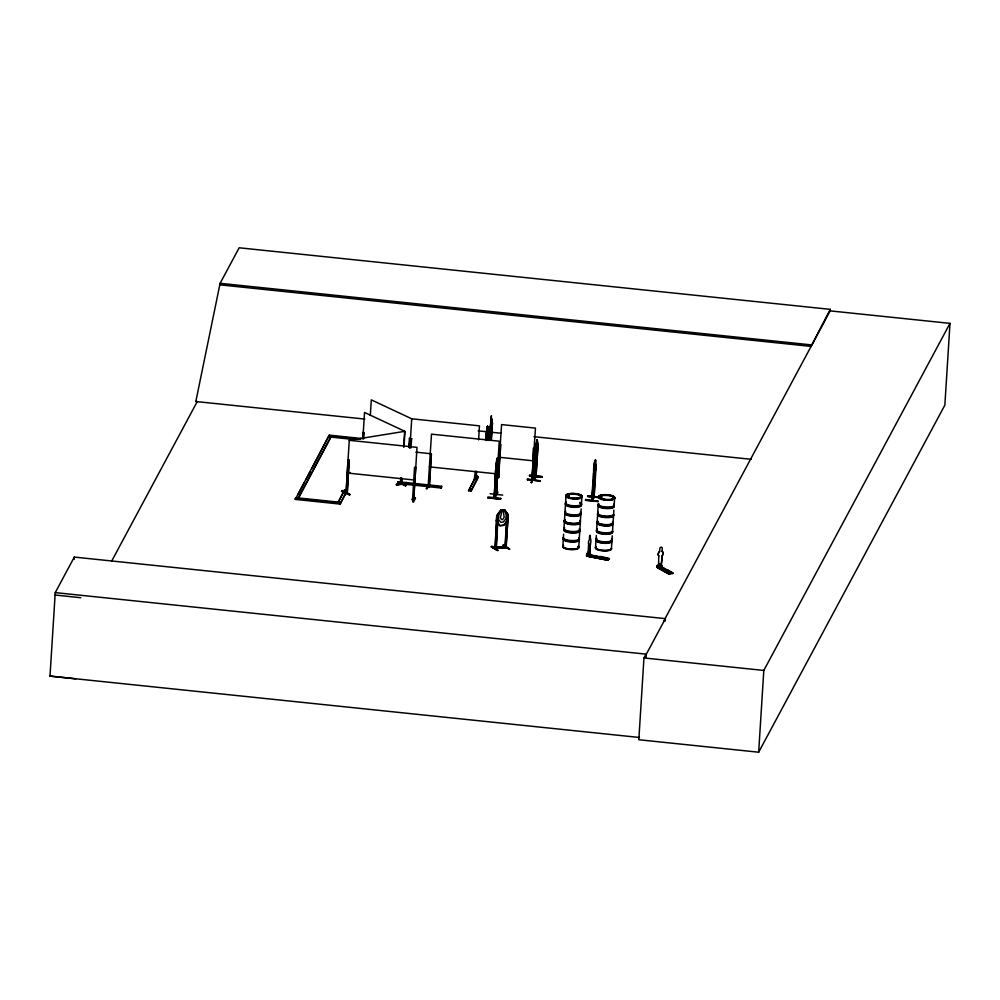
<?xml version="1.0" encoding="UTF-8"?>
<svg xmlns="http://www.w3.org/2000/svg" width="1000" height="1000" viewBox="0 0 1000 1000"><rect width="100%" height="100%" fill="white"/><g stroke="black" fill="none" stroke-linecap="round" stroke-linejoin="round"><path stroke-width="1.5" d="M587.712 553.225L588.112 552.3L587.962 554.688M587.55 552.625C586.688 557.3 588.038 550.925 587.888 553.175M588.075 552.712L588.438 553.275L587.65 552.812M590.425 543.475L589.675 554.175L590.425 543.475A2.862 1.137 -78.6 0 0 590.45 539.338L589.938 535.513M590.45 539.338L590.262 535.337M658.75 555.938L658.838 555.988A2.862 2.325 -60.7 0 1 659.613 551.638L659.525 551.587A2.862 2.325 -60.7 0 0 658.75 555.938L658.587 566.4M487.362 427.5L486.463 436.613L486.362 435.012M491.413 419.95L490.513 429.062L490.412 427.463M495.788 473.988L496.025 476.275L497.088 471.575L497.537 459.087M536.938 441.075L536.175 450.2L537.075 441.087M496.188 465.112L494.137 497.938M497.912 461.213L496.775 461.087L497.987 461.075L497.812 467L495.575 479.688L495.55 470.688L496.163 474.675L496.688 473.288M537.325 444.188L537.212 439.85L535.9 446.925M589.938 535.775L589.212 540.037A2.862 1.137 -78.6 0 0 588.688 544.475L588.275 554.837L589.675 554.175M588.438 554.875L588.688 544.475M75.675 678.825L50 676.1L55.25 592.612L74.312 557.087L665.387 618.65L665.238 621.025L663.85 620.887M74.162 559.475L74.312 557.087M364.837 419.075L195.825 401.525L220.113 283.312L239.175 247.787L830.25 309.35L830.15 310.875L664.587 619.513M347.1 491.025L340.1 504.075L295.275 499.4L329.275 435.138L361.025 438.45M329.275 435.138L311.875 468.475M340.1 504.075L347.163 490L344.688 489.75L338.075 502.075M340.475 503.35L340.55 502.337L295.725 497.663L295.275 499.4M341.587 491.3L342.2 490.525L349.8 494.75L341.587 491.275L349.25 494.775M344.688 489.75L338.013 503.1M403.675 446.925L404.65 431.35L349.263 440.312L346 493.088C344.263 491.087 349.588 491.625 345.838 491.825C349.875 492.013 342.537 491.175 344.762 494.625M348.95 460.037L347.95 460.312L346.188 493.05L346.262 491.863M346.737 491.1L346.712 490.425M347.25 487.05L346.887 492.75L345.925 493.05M347.438 484.05L348.188 472.038M346.375 493.025L347.275 492.875L349.1 460.438M347.175 493.162L349.212 460.163L348.275 460.312M362.55 438.387L363.288 432.325L363.988 432.638L363.6 438.65M362.875 438.925L364.538 412.45L404.963 431.388L403.988 446.962M363.25 438.7L363.625 432.7L362.938 432.388M370.312 415.438L371.3 399.862L411.725 418.8L479.475 425.85L478.587 439.875M406.825 482.587L396.388 484.888L396.438 484.212L406.788 482.512L407.15 483.387L396.812 485.087L396.488 484.288M405.412 485.75L397.762 482.212C397.25 480.5 406.425 483.963 405.412 485.75L405.513 485.625M398.812 483.6L399.263 481.863L441.6 486.275L441.538 487.287L441.15 488.013L398.812 483.6L399.263 481.863M401.037 478.525L400.75 484.25L400.775 478.4M400.962 478.013L400.825 484.212M401.325 477.962C399.05 480.312 402.388 483.413 400.513 482.85M401.3 484.038L401.662 478.338L401.375 484.075L400.513 483.725M402.013 478.275C400.575 481.213 403.013 486.25 400.962 482.425M408.85 447.425L409.425 438.413L411.613 438.787L409.425 438.413M409.312 445.863L409.5 442.863M409.538 447.738L410.112 438.738M409.837 447.812L410.475 438.675M409.9 447.675L411.725 418.8M410.988 447.925L411.613 438.787M412.788 498.625C410.425 501.425 415.875 497.788 412.5 498.638M414.8 497.5L415.462 498.25L413.562 501.962L412.9 501.213L414.875 497.525L412.925 501.213M413.5 500.087L415.763 467.25L414.55 467.25L412.525 499.988L413.725 500.112L417.013 447.362L349.263 440.312M430.238 454.025L431.375 454.137L429.387 487C426.175 486.362 430.075 484.7 427.05 488.638L426.413 488.488M427.05 488.638L428.913 484.3M429 484.25L426.35 488.562M441.15 488.013L441.6 486.275M468.562 490.775L475.25 477.425L477.713 477.675L477.65 478.7L471.037 491.037L468.562 490.775L475.188 478.45L475.05 477.1M471.037 491.037L477.713 477.675M475.462 471.125C472.8 488.162 476.087 471.625 476.225 478.587M475.95 478.6L476.375 477.262M476.613 471.25L476.1 478.575L477.337 476.05M477.287 475.988L477.925 476.737L476.125 479.075M485.65 439.15L486.962 427.537M485.613 440.188L486.175 433.612L486.225 439.9M485.788 439.85L487.5 426.262L487.938 430.325M486.05 440.225L487.225 427.488M487.175 440.012L487.837 430.213M487.612 440.062L488.2 430.712M487.8 439.725L488.387 430.375M489.162 440.425C492.062 406.075 492.212 408.812 489.35 440.087M489.613 440.462L491.275 419.938M489.787 440.138L491.012 419.988M490.737 440.25L491.887 422.663M490.913 439.913L491.213 435.238M491.4 432.125L492.025 422.675M491.175 440.288L492.438 422.825L491.55 418.713M491.35 439.963L492.438 422.825M502.688 495.125L490.062 493.713M491.213 546.788L491.887 546.038L497.825 550.475L491.213 546.763L497.212 550.475M494.925 496.812C492.762 503 498.787 487.3 494.363 497.013M494.65 493.663L495.8 477.475M494.637 498.25L496.788 465.238C494.487 467.612 499.338 447.587 496.025 465.525M495.075 495.725L497.05 491.337L495.25 495.65M495.175 495.562L497.05 491.337L496.975 492.013C500.3 491.075 491.613 501.213 497.625 492M497.325 463.1L496.625 468.188L496.538 466.587M496.875 477.713L495.775 494.963L496.613 494.712L494.55 498.288M496.788 465.238L496.012 465.513L494.087 498.275L496.062 494.625L497.325 474.375M497.525 471.25L497.675 457.85L497.987 461.887M498.375 462.287L496.3 495.037L498.55 461.95M532.288 479.525C530.438 479.588 533.5 479.25 531.987 480.863L535.45 428.113L501.575 424.588L498.137 477.325L498.9 476.025M498.837 477.375L500.325 444.462M496.362 520.925L499.975 525.638L503.638 525.212L507.887 519.825L503.7 525.35L499.837 525.737L496.362 520.925L496.7 515.737L500.812 510.175L504.738 509.825L508.212 514.625M497.188 478.462L499.175 474.7L497.163 478.913M504.9 546.663L494.8 547.337L496.275 547.35L496.2 548.538L498.137 515.837L496.9 515.812L494.938 548.488M496.812 515.775L495.238 548.675L494.925 547.325M500.712 498.288L500.55 499.175L487.85 497.825L500.65 498.888L487.863 497.75L488 496.962L500.688 498.363M503.225 545.575L503.288 544.888L509.837 549.25L503.225 545.575L509.2 549.338M509.3 549.163L503.325 544.913M495.2 548.663L506.25 547.562L506.388 546.325L504.85 547.513L507.125 514.288M507.025 514.8L505.325 547.65M506.112 547.388L506.188 546.2M494.85 548.525L505.988 547.4L508.263 514.825L507.225 514.925M508.15 514.587L506.112 547.562M540.112 481.1L527.5 479.5M527.4 479.85L527.55 478.975L540.212 480.825M529.487 475.95L529.538 475.275L542.25 476.625L542.2 477.275L529.487 475.95L542.312 477.038L529.6 475.688M531.2 482.625L533.475 478.875L531.3 482.55M533.562 448.062L534.2 448L533.562 448.062L532.087 480.675M531.562 482.638L533.225 478.3M533.625 447.938L532.137 480.712M534.462 478.787L533.562 480.262L535.55 447.525L537.35 439.862M535.712 447.537L536.337 447.25L534.1 480.3C535.212 479.462 532.75 478.55 534.4 478.812M536.087 475.788L535.562 475.425L535.325 476.962L536.013 476.987L538.1 443.963L537.212 439.85M535.6 476.625L537.55 443.8L535.45 476.65M538.1 443.963L535.913 477M562.812 546.7L563.288 539.45M563.362 537.938L563.625 534.188M563.938 528.913L564.388 521.675M564.438 520.975L564.913 513.725M564.987 512.212L565.462 504.7M565.55 503.188L566.013 495.95M578.763 547.1L579.225 539.85M579.3 538.337L579.775 530.825M579.862 529.312L580.337 522.075M580.388 521.375L580.837 514.125M580.913 512.612L581.175 508.862M581.487 503.587L581.912 496.788A8 2.387 3.6 0 0 571.125 493.425A8 2.387 3.6 0 0 568.987 497.4A8 2.387 3.6 0 0 581.9 496.65M598.263 501.575L585.55 500.325L585.7 499.475L598.362 501.325M585.55 500.35L585.7 499.462M598.938 497.625L587.638 496.45L587.688 495.763L598.987 496.975M588.112 552.3L587.212 554.975M593.55 473.137C594.012 487.45 592.8 461.087 594.837 461.737M594.837 461.613L591.788 500.788L594.05 496.688M591.95 499.212L592.612 499.325L591.938 500.425C591.388 497.375 595.9 443.638 595.675 464.387L594.062 497.537L596.25 464.462M588.763 554.625L588.675 556.05L590.525 554.987L590.475 553.65M586.712 555.25L588.837 555.688L588.913 554.55M593.875 468.038L594.487 467.75L592.475 500.475M593.462 497.413L595.513 460.363M593.875 477.025L596.075 464.787M595.513 547.95L595.988 540.712M596.075 539.2L596.325 535.438M596.638 530.175L597.087 522.925M597.137 522.225L597.612 514.987M597.688 513.475L598.162 505.962M599.663 556.538L597.8 557.875L599.663 556.538C605.225 556.35 596.638 559.763 601.8 556.962M603.675 557.35L601.812 558.688L603.675 557.35C609.237 557.163 600.65 560.562 605.812 557.775M605.363 559.4L607.225 558.062L609.462 559.012L588.35 554.738M611.462 548.35L611.925 541.112M612 539.6L612.25 535.837M613.038 523.325L612.575 530.575A8.012 2.4 3.6 0 1 603.375 532.675A8.012 2.4 3.6 0 1 597.288 528.975M613.088 522.625L613.538 515.388A8.012 2.4 3.6 0 1 604.338 517.487A8.012 2.4 3.6 0 1 598.25 513.787M613.875 510.112L613.625 513.875A8.037 2.4 3.6 0 1 604.425 515.975A8.037 2.4 3.6 0 1 598.325 512.275M614.188 504.85L614.612 498.05M645.438 655.212L643.962 657.95L638.825 739.737L758.662 752.212L944.85 405.138L950 323.363L830.15 310.875M646.137 657.262L646.325 654.175L665.387 618.65M657.237 565.487C660.375 567.188 656.237 563.962 656.838 567.263L668.725 573.95L672.962 573.425L660.825 566.462L658.375 566.763M657.525 565.45L657.45 566.587L670 573.787L657.9 566.975M659.825 564.012L658.6 564.087L658.35 567.587L662.038 567.137L662.125 565.725L660.638 565.075L660.562 566.213L661.775 566.888L661.85 565.75L660.638 565.075M659.613 551.638L659.8 548.7A1.438 1.163 -60.7 0 1 661.112 547.188A1.438 1.163 -60.7 0 1 662.262 548.4L662.075 551.337A2.862 2.325 -60.7 0 1 662.312 555.575L661.137 566.15L658.45 566.475M660.512 566.812L660.925 565.05M667.225 569.763L663.525 570.487L667.225 569.763C672.55 571.788 657.938 571.087 668.438 570.438M669.5 571.038L665.788 571.775L669.5 571.038C674.825 573.062 660.2 572.362 670.7 571.712M671.5 572.175L667.8 572.9L671.5 572.175L672.712 572.85M758.662 752.212L763.812 670.438L950 323.363M830.25 309.35L811.1 346.4L220.012 284.85M594.312 497.225L592.3 500.825L595.237 461.587L594.325 470.7L594.237 469.1M594.075 496.35L593.85 495.9M566.775 495.938L567.762 495.337M567.7 496.175L567.337 495.438M567.175 495.55L568.775 496L567.888 496.087M568.612 496.163L568.35 495.375M569.25 496.1L568.162 495.588M580.85 496.775C580.55 497.85 580.575 496.887 580.9 496.763M601.087 496.875L599.888 496.737M612.962 498.713L613.95 498.6L612.562 498.462M535.75 446.863L533.862 479.875M497.663 462.488L497.65 458L496.025 470.1M496.35 469.5C498.862 450.825 494.338 492.587 497.337 463.038L496.825 473.425M661.137 566.15L662.225 555.525A2.862 2.325 -60.7 0 0 661.975 551.287L662.075 551.337M496.362 464.913L497.812 457.863M496.875 467.987L496.525 474.375M486.712 440.55L487.488 435.4M495.562 470.7L496.675 464.288M497.337 472.175L496.362 478.6M536.688 441.125L535.575 447.537L536.337 447.25M536.237 455.412L537.362 449.012L535.562 456.662L536.375 455.312M594.388 475.913L595.513 469.513M497.413 466.375L496.35 471.087L496.112 468.8M598.85 557.25L600.75 557.312M660.088 564.812C657.712 564.325 660.85 564.837 658.95 564.775M498.787 475.325L497.762 477.762M658.888 564.738L659.25 564.425M502.088 510.838L500.4 517.675L501.538 519.562L502.788 519.438L504.125 517.3L503.338 510.712L502.163 510.887M589.8 536.062L589.4 537.087M342.075 491.112L349.8 494.75M349.775 494.137L342.175 490.538M665.075 569.975L666.938 570.375L665.062 570.2M607.85 559.763L586.663 555.887L586.638 554.2L609.338 558.775L588.112 555.062M607.362 560.25L609.35 558.488M607.487 559.975L586.388 556.025L607.375 560.225M345.825 492.887L344.837 494.8L344.787 494.175M431.375 454.137L429.1 487L428.113 486.863L431.488 434.15L499.237 441.2L495.875 494.95M412.362 499.95L413.837 499.975M412.85 501.887L414.862 498.025M429.438 486.138L428.3 485.538M475.087 477.137L476.3 477.388M474.812 478.438L476.163 478.438M475.988 478.462L477.262 475.988M476.6 479.125L477.863 476.65M476.65 479.212L477.925 476.712M494.837 493.837L496.613 493.512M495.788 492.738L494.812 492.625L496.062 492.738M428.25 484.837L428.888 484.75L426.975 488.462M500.9 444.525L498.2 477.312M531.287 482.013L533.2 478.25M111.7 561.062L197.237 401.613L195.85 401.475M297.875 494.562L304.513 482.2M305.975 479.462L310.4 471.213M487.638 426.287L486.825 427.525M486.625 433.663L485.838 433.938M490.675 426.112L489.888 426.388M494.363 496.712L494.85 496.775M533.913 479.025L535.45 476.15M533.663 480.25L535.9 476.2M534.1 480.3L536.062 476.637M594.487 467.75L593.713 468.025M593.713 477.163L594.525 475.812M587.638 496.45L599.05 497.388L587.75 496.175M593.775 495.938L593.538 497.438M592.062 499.525L593.612 496.65M607.725 560.05L586.625 555.913M608.837 559.4L587.863 555.175M496.763 515.775L500.812 510.175M504.925 546.325L506.388 546.325M657.4 567.225L669.513 573.862L657.175 567.062M672.237 573.513L659.8 566.9L672.712 573.288M660.062 566.712L672.688 573.125L669 573.575L669.737 573.5M566.788 495.838L567.938 495.575M567.263 495.913L567.925 495.788M580.95 497.15L580.163 497.262L581.05 497.287M600.15 496.65C597.863 497.887 604.312 497.562 600.862 496.6M613.837 498.512L612.95 498.312M600.763 557.163L598.925 557.1M507.038 514.3L508.05 514.688L504.675 509.963L500.875 510.3L498.7 515.588L498.45 519.475L500.725 522.312L503.212 522.062L505.913 518.725L506.15 514.837L504.6 509.925M400.575 482.5L401.8 482.875L400.65 483.038M401.812 482.812L400.812 483.038M588.837 555.688L590.4 554.788M609.338 558.775L607.575 560.112M656.888 567.3L668.8 573.95M497.675 550.413L491.688 546.65L497.825 550.475M498.825 476.188L498.325 476.138M498.2 477.175L498.825 477.225M567.712 495.575L568.4 495.35M580.662 497.075L579.9 497.15L580.5 497.375M600.413 496.838L599.587 497.013L600.262 497.038M497.85 515.212L496.2 548.538M429.462 485.8L428.3 485.7M495.95 493.95L494.712 493.8M347.15 492.887L345.962 492.9L347.038 493.15M568.5 495.775L569.15 496.188L567.85 496.175M613.763 498.55L612.55 498.512L613.513 498.325M397.762 482.212L405.988 485.662M396.45 484.75L406.788 483.038M350.288 472.525L347.212 473.025L414.963 480.075M658.55 566.525L659.575 566.337M661.775 566.888L658.662 567.275L658.6 564.087M601.45 497.575L600.212 497.537M497.113 515.938L498.137 515.837M505.112 546.8L496.05 547.55M495.7 548.387L496.062 547.212M494.312 497.875L494.738 497.95M568.462 496.35L566.875 495.812M600.275 496.85L601.725 497.062M220.113 283.312L811.188 344.875M491.662 418.888L490.225 431.962L489.988 429.675M492.25 423.162L491.688 418.725M487.612 426.438L486.175 439.513L485.938 437.225M487.975 430.238L487.5 426.262M489.588 431.488C490.075 446.688 493.95 413.288 490.037 435.55L489.7 431.587M478.125 430.863L501.4 433.288M533.987 436.688L751.237 459.312M537.337 440.025L535.887 453.1L535.662 450.812M595.487 460.513L594.05 473.587L593.812 471.312M360.637 439.175L328.888 435.863L328.825 436.887L354.525 439.562M332.225 436.475L335.25 436.8M341.3 437.425L344.325 437.738M351.887 438.525L354.913 438.837M499.513 457.3L533.387 460.825M415.825 452.15L431.225 453.75M529.55 475.3L542.25 476.625M429.425 466.863L495.637 473.75M527.487 479.613L540.212 480.975M496.225 478.462L495.55 479.837L495.238 475.8M591.888 499.55L592.55 499.312M585.638 500.112L598.362 501.475M398.875 482.575L441.213 486.987M468.638 489.75L471.1 490.012M414.312 484.462L417.337 484.775M424.9 485.562L427.925 485.875M433.975 486.5L437 486.825M494.188 497.05L494.812 497.062M295.35 498.387L340.163 503.05M303.387 499.487L306.488 499.812M312.663 500.462L315.75 500.775M321.938 501.425L325.025 501.75M332.75 502.55L335.85 502.875M55.25 592.612L646.325 654.175M643.962 657.95L763.812 670.438M50 676.1L639.525 737.487M55.1 595L80.787 597.725M568.138 495.763L568.763 495.525M567.9 496.213L567.087 495.988M347.175 491.825L346 491.85M588.025 554.763L609.412 559.062M397.912 482.1L405.562 485.65M672.862 573.45L660.825 566.462M535.25 452.625L535.7 456.688M495.712 470.625L496.025 474.663M496.262 471.188L496.325 467.625L496.425 470.225M580.325 513.488A8.012 2.4 3.6 0 1 572.675 516.312A8.012 2.4 3.6 0 1 565.55 512.537M579.875 520.55A8 2.387 3.6 0 1 572.225 523.375A8 2.387 3.6 0 1 565.112 519.6M579.987 502.337A8.012 2.4 3.6 0 1 574.388 505.825A8.012 2.4 3.6 0 1 566.213 502M580.513 512.487A8.15 2.438 3.6 0 1 572.737 515.363A8.15 2.438 3.6 0 1 565.487 511.525M580.487 512.962A8.15 2.438 3.6 0 1 572.7 515.837A8.15 2.438 3.6 0 1 565.462 511.987M580.438 511.975A8.037 2.4 3.6 0 1 572.762 514.812A8.037 2.4 3.6 0 1 565.625 511.025M580.037 503.312A8.15 2.438 3.6 0 1 574.338 506.85A8.15 2.438 3.6 0 1 566.025 502.962M580.062 502.85A8.15 2.438 3.6 0 1 574.362 506.388A8.15 2.438 3.6 0 1 566.062 502.5M580.913 504.462A8.037 2.4 3.6 0 1 574.288 507.337A8.037 2.4 3.6 0 1 565.513 504.075M579.837 521.05A8 2.387 3.6 0 1 572.2 523.875A8 2.387 3.6 0 1 565.087 520.1M579.9 520.75A8.05 2.413 3.6 0 1 572.212 523.587A8.05 2.413 3.6 0 1 565.062 519.788M578.25 546.25A8 2.387 3.6 0 1 570.612 549.075A8 2.387 3.6 0 1 563.5 545.3M579.375 528.675A8.012 2.4 3.6 0 1 571.712 531.5A8.012 2.4 3.6 0 1 564.587 527.725M578.9 538.225A8.15 2.438 3.6 0 1 572.175 541.138A8.15 2.438 3.6 0 1 563.275 537.825M579.3 530.188A8.037 2.4 3.6 0 1 571.625 533.025A8.037 2.4 3.6 0 1 564.475 529.237M579.438 529.663A8.15 2.438 3.6 0 1 571.65 532.537A8.15 2.438 3.6 0 1 564.412 528.688M579.462 529.2A8.15 2.438 3.6 0 1 571.675 532.062A8.15 2.438 3.6 0 1 564.438 528.225M578.825 537.7A8.037 2.4 3.6 0 1 572.2 540.588A8.037 2.4 3.6 0 1 563.413 537.312M578.713 539.212A8.012 2.4 3.6 0 1 572.1 542.087A8.012 2.4 3.6 0 1 563.337 538.825M578.862 538.688A8.15 2.438 3.6 0 1 572.15 541.6A8.15 2.438 3.6 0 1 563.25 538.288M578.225 546.775A8 2.387 3.6 0 1 570.575 549.6A8 2.387 3.6 0 1 563.462 545.825M579.788 521.9A8 2.387 3.6 0 1 573.188 524.763A8 2.387 3.6 0 1 564.45 521.512M579.862 521.413A8.05 2.413 3.6 0 1 573.225 524.3A8.05 2.413 3.6 0 1 564.425 521.025M578.288 546.462A8.05 2.413 3.6 0 1 570.6 549.3A8.05 2.413 3.6 0 1 563.438 545.5M613.7 504.212A8.012 2.4 3.6 0 1 607.087 507.088A8.012 2.4 3.6 0 1 598.325 503.825M613.713 514.4A8.15 2.438 3.6 0 1 604.375 516.538A8.15 2.438 3.6 0 1 598.2 512.788M613.688 514.862A8.15 2.438 3.6 0 1 604.35 517A8.15 2.438 3.6 0 1 598.162 513.25M613.75 505.188A8.15 2.438 3.6 0 1 605.975 508.062A8.15 2.438 3.6 0 1 598.737 504.225M613.787 504.725A8.15 2.438 3.6 0 1 606 507.6A8.15 2.438 3.6 0 1 598.763 503.75M613.612 505.725A8.037 2.4 3.6 0 1 606.987 508.6A8.037 2.4 3.6 0 1 598.212 505.337M612.575 521.775A8 2.387 3.6 0 1 605.975 524.65A8 2.387 3.6 0 1 597.238 521.4M612.537 522.312A8 2.387 3.6 0 1 604.9 525.138A8 2.387 3.6 0 1 597.788 521.362M612.6 522.013A8.05 2.413 3.6 0 1 604.913 524.85A8.05 2.413 3.6 0 1 597.762 521.05M611.413 540.475A8.012 2.4 3.6 0 1 603.75 543.3A8.012 2.4 3.6 0 1 596.625 539.525M611.45 548.138A8 2.387 3.6 0 1 602.275 550.237A8 2.387 3.6 0 1 596.2 546.55M611.6 539.475A8.15 2.438 3.6 0 1 603.812 542.35A8.15 2.438 3.6 0 1 596.575 538.513M611.562 539.938A8.15 2.438 3.6 0 1 603.787 542.812A8.15 2.438 3.6 0 1 596.55 538.975M611.525 538.962A8.037 2.4 3.6 0 1 603.85 541.788A8.037 2.4 3.6 0 1 596.712 538M612 531.45A8.037 2.4 3.6 0 1 604.325 534.275A8.037 2.4 3.6 0 1 597.188 530.487M612.638 531.562A8.15 2.438 3.6 0 1 603.3 533.7A8.15 2.438 3.6 0 1 597.112 529.95M612.663 531.1A8.15 2.438 3.6 0 1 603.325 533.237A8.15 2.438 3.6 0 1 597.137 529.487M612.487 523.15A8 2.387 3.6 0 1 604.85 525.975A8 2.387 3.6 0 1 597.737 522.2M611.413 548.675A8 2.387 3.6 0 1 602.238 550.775A8 2.387 3.6 0 1 596.175 547.087M611.475 548.375A8.05 2.413 3.6 0 1 602.25 550.487A8.05 2.413 3.6 0 1 596.15 546.775M298.2 497.925L298.137 498.938L331.35 436.125L298.2 497.925M568.938 498.188A8 2.387 3.6 0 0 581.85 497.425A8 2.387 3.6 0 0 571.075 494.2A8 2.387 3.6 0 0 568.938 498.188M568.938 497.713A8.05 2.413 3.6 0 0 581.925 496.95A8.05 2.413 3.6 0 0 571.087 493.7A8.05 2.413 3.6 0 0 568.938 497.7A8.05 2.413 3.6 0 0 581.925 496.938A8.05 2.413 3.6 0 0 571.087 493.713A8.05 2.413 3.6 0 0 568.938 497.713M601.688 498.663A8 2.387 3.6 0 0 614.6 497.9A8 2.387 3.6 0 0 603.825 494.688A8 2.387 3.6 0 0 601.688 498.663M601.65 499.438A8 2.387 3.6 0 0 614.55 498.688A8 2.387 3.6 0 0 603.775 495.462A8 2.387 3.6 0 0 601.65 499.438M601.638 498.988A8.05 2.413 3.6 0 0 614.625 498.225A8.05 2.413 3.6 0 0 603.787 494.988A8.05 2.413 3.6 0 0 601.65 498.95A8.05 2.413 3.6 0 0 614.625 498.188A8.05 2.413 3.6 0 0 603.787 494.95A8.05 2.413 3.6 0 0 601.638 498.988M604.875 525.487A8.05 2.413 3.6 0 0 612.562 522.65A8.05 2.413 3.6 0 1 604.875 525.525A8.05 2.413 3.6 0 1 597.725 521.725A8.05 2.413 3.6 0 0 604.875 525.487"/></g></svg>
